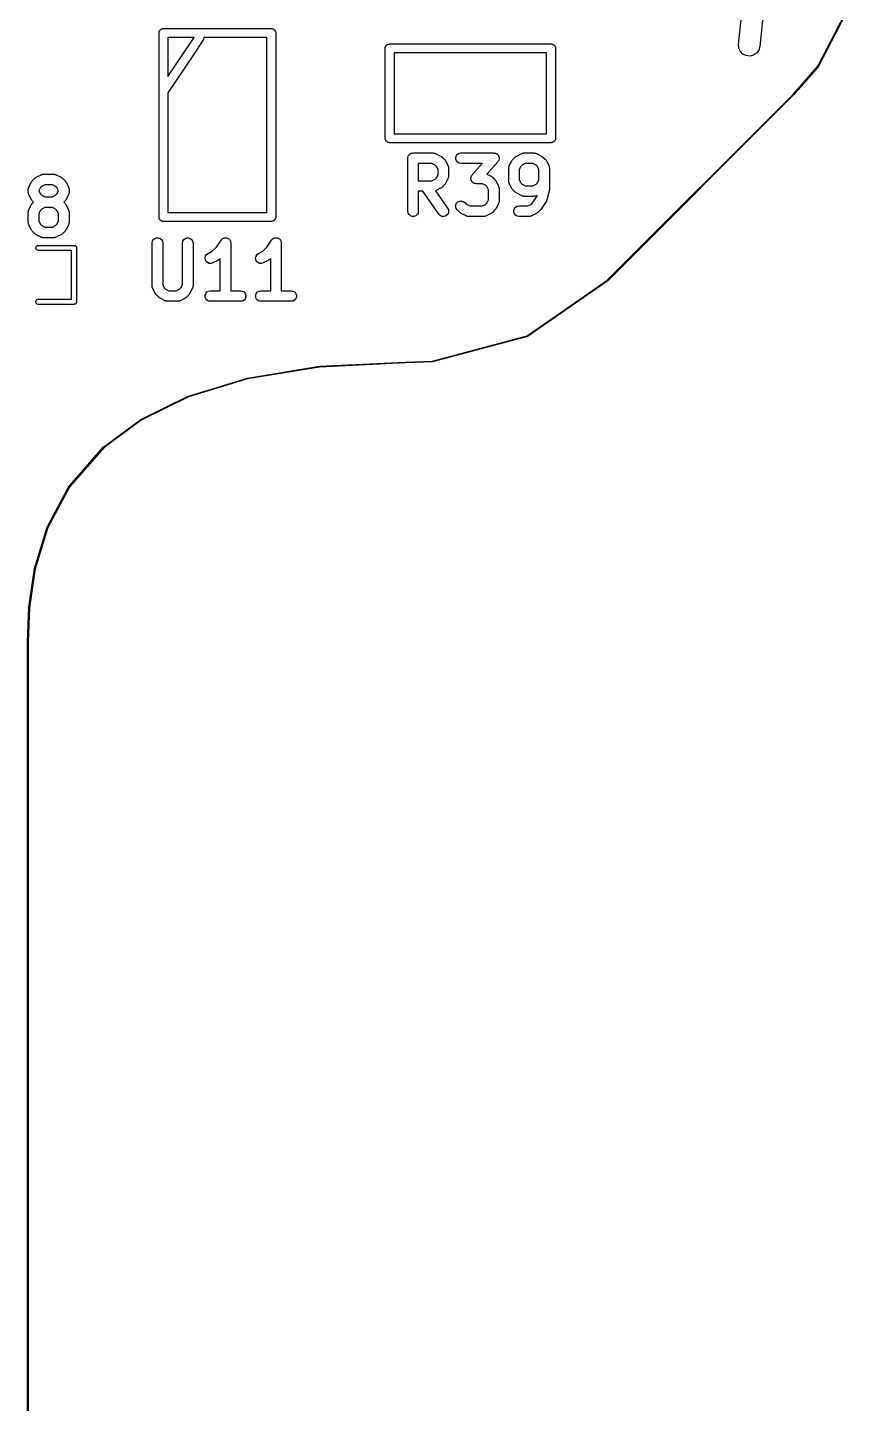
# Model space of a CAD drawing. Extents: x 69.6 to 139.6, y -158 to -61.
# Drawn here: x 127.58 to 139.41, y -115.81 to -96.34 of the extents above; entities that cross this region are included whole.
import ezdxf

# ---------------------------------------------------------------- set-up
doc = ezdxf.new("R2010")
doc.units = 0
doc.header["$MEASUREMENT"] = 0
doc.layers.add('BLACK', color=7, linetype='CONTINUOUS')

msp = doc.modelspace()

# ---------------------------------------------------------------- linework, layer by layer
at = {"layer": 'Black'}
for p, q in [((137.647, -96.5771), (137.84, -94.7373)), ((138.139, -94.7686), (137.945, -96.6085)), ((138.766, -96.8877), (139.405, -95.6557)), ((139.414, -95.6595), (138.775, -96.8929)), ((129.445, -96.4055), (129.447, -96.4002)), ((129.447, -96.4002), (129.448, -96.3948)), ((129.448, -96.3948), (129.451, -96.39)), ((129.451, -96.39), (129.453, -96.3847)), ((129.453, -96.3847), (129.457, -96.3805)), ((129.457, -96.3805), (129.459, -96.3757)), ((129.459, -96.3757), (129.464, -96.3721)), ((129.464, -96.3721), (129.467, -96.3679)), ((129.467, -96.3679), (129.472, -96.3651)), ((129.472, -96.3651), (129.476, -96.3615)), ((129.476, -96.3615), (129.481, -96.3596)), ((129.481, -96.3596), (129.486, -96.3568)), ((129.486, -96.3568), (129.492, -96.3559)), ((129.492, -96.3559), (129.497, -96.354)), ((129.497, -96.354), (129.503, -96.354)), ((129.503, -96.354), (129.508, -96.353)), ((129.508, -96.353), (131.032, -96.353)), ((131.032, -96.353), (131.037, -96.354)), ((131.037, -96.354), (131.043, -96.354)), ((131.043, -96.354), (131.048, -96.3559)), ((131.048, -96.3559), (131.054, -96.3568)), ((131.054, -96.3568), (131.059, -96.3596)), ((131.059, -96.3596), (131.064, -96.3615)), ((131.064, -96.3615), (131.068, -96.3651)), ((131.068, -96.3651), (131.073, -96.3679)), ((131.073, -96.3679), (131.076, -96.3721)), ((131.076, -96.3721), (131.081, -96.3757)), ((131.081, -96.3757), (131.083, -96.3805)), ((131.083, -96.3805), (131.087, -96.3847)), ((131.087, -96.3847), (131.089, -96.39)), ((131.089, -96.39), (131.092, -96.3948)), ((131.092, -96.3948), (131.093, -96.4002)), ((131.093, -96.4002), (131.095, -96.4055)), ((129.445, -96.411), (129.445, -96.4055)), ((129.445, -96.4165), (129.445, -96.411)), ((129.445, -99.02), (129.445, -96.4165)), ((129.571, -97.0323), (129.94, -96.48)), ((129.94, -96.48), (129.571, -96.48)), ((129.571, -96.48), (129.571, -97.0323)), ((130.069, -96.5152), (129.94, -96.709)), ((130.078, -96.495), (130.069, -96.5152)), ((130.079, -96.48), (130.078, -96.495)), ((130.969, -96.48), (130.079, -96.48)), ((130.969, -98.9565), (130.969, -96.48)), ((131.095, -96.4055), (131.095, -96.411)), ((131.095, -96.411), (131.095, -96.4165)), ((131.095, -96.4165), (131.095, -99.02)), ((132.652, -96.6033), (132.656, -96.599)), ((132.656, -96.599), (132.658, -96.5942)), ((132.658, -96.5942), (132.663, -96.5906)), ((132.663, -96.5906), (132.666, -96.5864)), ((132.666, -96.5864), (132.671, -96.5836)), ((132.671, -96.5836), (132.675, -96.58)), ((132.675, -96.58), (132.68, -96.5781)), ((132.68, -96.5781), (132.685, -96.5753)), ((132.685, -96.5753), (132.691, -96.5744)), ((132.691, -96.5744), (132.696, -96.5725)), ((132.696, -96.5725), (132.702, -96.5725)), ((132.702, -96.5725), (132.707, -96.5715)), ((132.707, -96.5715), (134.993, -96.5715)), ((134.993, -96.5715), (134.998, -96.5725)), ((134.998, -96.5725), (135.004, -96.5725)), ((135.004, -96.5725), (135.009, -96.5744)), ((135.009, -96.5744), (135.015, -96.5753)), ((135.015, -96.5753), (135.02, -96.5781)), ((135.02, -96.5781), (135.025, -96.58)), ((135.025, -96.58), (135.029, -96.5836)), ((135.029, -96.5836), (135.034, -96.5864)), ((135.034, -96.5864), (135.037, -96.5906)), ((135.037, -96.5906), (135.042, -96.5942)), ((135.042, -96.5942), (135.044, -96.599)), ((135.044, -96.599), (135.048, -96.6033)), ((137.65, -96.6291), (137.647, -96.5771)), ((129.94, -96.709), (129.571, -97.2612)), ((132.643, -96.635), (132.644, -96.6295)), ((132.643, -97.905), (132.643, -96.635)), ((132.644, -96.624), (132.646, -96.6187)), ((132.644, -96.6295), (132.644, -96.624)), ((132.646, -96.6187), (132.647, -96.6133)), ((132.647, -96.6133), (132.65, -96.6085)), ((132.65, -96.6085), (132.652, -96.6033)), ((134.929, -96.6985), (132.77, -96.6985)), ((132.77, -96.6985), (132.77, -97.8415)), ((134.929, -97.8415), (134.929, -96.6985)), ((135.048, -96.6033), (135.05, -96.6085)), ((135.05, -96.6085), (135.053, -96.6133)), ((135.053, -96.6133), (135.054, -96.6187)), ((135.054, -96.6187), (135.056, -96.624)), ((135.056, -96.624), (135.056, -96.6295)), ((135.056, -96.6295), (135.056, -96.635)), ((135.056, -96.635), (135.056, -97.905)), ((137.672, -96.6767), (137.65, -96.6291)), ((137.708, -96.7142), (137.672, -96.6767)), ((137.755, -96.737), (137.708, -96.7142)), ((137.806, -96.7425), (137.755, -96.737)), ((137.857, -96.7299), (137.806, -96.7425)), ((137.9, -96.7007), (137.857, -96.7299)), ((137.931, -96.6586), (137.9, -96.7007)), ((137.945, -96.6085), (137.931, -96.6586)), ((138.417, -97.2861), (138.766, -96.8877)), ((138.774, -96.8938), (138.425, -97.2928)), ((138.775, -96.8929), (138.774, -96.8933)), ((138.774, -96.8933), (138.774, -96.8938)), ((129.571, -97.2612), (129.571, -98.9565)), ((135.798, -99.9057), (138.417, -97.2861)), ((138.425, -97.293), (135.805, -99.9127)), ((138.425, -97.2928), (138.425, -97.2929)), ((138.425, -97.2929), (138.425, -97.293)), ((132.644, -97.9105), (132.643, -97.905)), ((132.644, -97.916), (132.644, -97.9105)), ((132.646, -97.9212), (132.644, -97.916)), ((132.647, -97.9267), (132.646, -97.9212)), ((132.65, -97.9315), (132.647, -97.9267)), ((132.652, -97.9367), (132.65, -97.9315)), ((132.656, -97.941), (132.652, -97.9367)), ((132.658, -97.9458), (132.656, -97.941)), ((132.663, -97.9494), (132.658, -97.9458)), ((132.666, -97.9536), (132.663, -97.9494)), ((132.671, -97.9564), (132.666, -97.9536)), ((132.675, -97.96), (132.671, -97.9564)), ((132.68, -97.9619), (132.675, -97.96)), ((132.685, -97.9647), (132.68, -97.9619)), ((132.77, -97.8415), (134.929, -97.8415)), ((135.02, -97.9619), (135.015, -97.9647)), ((135.025, -97.96), (135.02, -97.9619)), ((135.029, -97.9564), (135.025, -97.96)), ((135.034, -97.9536), (135.029, -97.9564)), ((135.037, -97.9494), (135.034, -97.9536)), ((135.042, -97.9458), (135.037, -97.9494)), ((135.044, -97.941), (135.042, -97.9458)), ((135.048, -97.9367), (135.044, -97.941)), ((135.05, -97.9315), (135.048, -97.9367)), ((135.053, -97.9267), (135.05, -97.9315)), ((135.054, -97.9212), (135.053, -97.9267)), ((135.056, -97.916), (135.054, -97.9212)), ((135.056, -97.905), (135.056, -97.9105)), ((135.056, -97.9105), (135.056, -97.916)), ((132.691, -97.9656), (132.685, -97.9647)), ((132.696, -97.9675), (132.691, -97.9656)), ((132.702, -97.9675), (132.696, -97.9675)), ((132.707, -97.9685), (132.702, -97.9675)), ((134.993, -97.9685), (132.707, -97.9685)), ((132.969, -98.1636), (132.972, -98.158)), ((132.972, -98.158), (132.974, -98.1518)), ((132.974, -98.1518), (132.979, -98.1468)), ((132.979, -98.1468), (132.982, -98.1411)), ((132.982, -98.1411), (132.987, -98.1369)), ((132.987, -98.1369), (132.991, -98.1318)), ((132.991, -98.1318), (132.997, -98.1286)), ((132.997, -98.1286), (133.002, -98.1243)), ((133.002, -98.1243), (133.008, -98.1221)), ((133.008, -98.1221), (133.014, -98.1188)), ((133.014, -98.1188), (133.02, -98.1177)), ((133.02, -98.1177), (133.026, -98.1154)), ((133.026, -98.1154), (133.033, -98.1154)), ((133.033, -98.1154), (133.039, -98.1143)), ((133.039, -98.1143), (133.325, -98.1143)), ((133.325, -98.1143), (133.329, -98.115)), ((133.329, -98.115), (133.334, -98.1148)), ((133.334, -98.1148), (133.342, -98.1173)), ((133.342, -98.1173), (133.351, -98.1188)), ((133.351, -98.1188), (133.354, -98.121)), ((133.354, -98.121), (133.359, -98.1222)), ((133.359, -98.1222), (133.43, -98.1579)), ((133.43, -98.1579), (133.44, -98.1651)), ((133.644, -98.1763), (133.653, -98.1518)), ((133.653, -98.1518), (133.67, -98.1318)), ((133.67, -98.1318), (133.692, -98.1188)), ((133.692, -98.1188), (133.718, -98.1143)), ((133.718, -98.1143), (134.182, -98.1143)), ((134.182, -98.1143), (134.189, -98.1156)), ((134.189, -98.1156), (134.197, -98.1157)), ((134.197, -98.1157), (134.202, -98.1178)), ((134.202, -98.1178), (134.208, -98.1188)), ((134.208, -98.1188), (134.214, -98.1225)), ((134.214, -98.1225), (134.221, -98.1251)), ((134.221, -98.1251), (134.225, -98.1289)), ((134.225, -98.1289), (134.23, -98.1318)), ((134.23, -98.1318), (134.235, -98.1374)), ((134.235, -98.1374), (134.241, -98.1423)), ((134.241, -98.1423), (134.243, -98.1474)), ((134.243, -98.1474), (134.247, -98.1518)), ((134.247, -98.1518), (134.25, -98.1587)), ((134.496, -98.1651), (134.506, -98.1579)), ((134.506, -98.1579), (134.577, -98.1222)), ((134.577, -98.1222), (134.581, -98.121)), ((134.581, -98.121), (134.585, -98.1188)), ((134.585, -98.1188), (134.594, -98.1173)), ((134.594, -98.1173), (134.602, -98.1148)), ((134.602, -98.1148), (134.606, -98.115)), ((134.606, -98.115), (134.611, -98.1143)), ((134.611, -98.1143), (134.754, -98.1143)), ((134.754, -98.1143), (134.758, -98.115)), ((134.758, -98.115), (134.762, -98.1148)), ((134.762, -98.1148), (134.771, -98.1173)), ((134.771, -98.1173), (134.779, -98.1188)), ((134.779, -98.1188), (134.783, -98.121)), ((134.783, -98.121), (134.787, -98.1222)), ((134.787, -98.1222), (134.859, -98.1579)), ((134.859, -98.1579), (134.868, -98.1651)), ((134.998, -97.9675), (134.993, -97.9685)), ((135.004, -97.9675), (134.998, -97.9675)), ((135.009, -97.9656), (135.004, -97.9675)), ((135.015, -97.9647), (135.009, -97.9656)), ((132.964, -98.1893), (132.965, -98.1828)), ((132.964, -98.9393), (132.964, -98.1893)), ((132.965, -98.1763), (132.968, -98.1701)), ((132.965, -98.1828), (132.965, -98.1763)), ((132.968, -98.1701), (132.969, -98.1636)), ((133.307, -98.2643), (133.114, -98.2643)), ((133.114, -98.2643), (133.114, -98.5071)), ((133.352, -98.2866), (133.307, -98.2643)), ((133.371, -98.3051), (133.352, -98.2866)), ((133.393, -98.3498), (133.371, -98.3051)), ((133.393, -98.4216), (133.393, -98.3498)), ((133.44, -98.1651), (133.449, -98.172)), ((133.449, -98.172), (133.485, -98.2077)), ((133.485, -98.2077), (133.492, -98.2175)), ((133.492, -98.2175), (133.499, -98.2272)), ((133.499, -98.2272), (133.535, -98.2986)), ((133.535, -98.2986), (133.536, -98.3027)), ((133.536, -98.3027), (133.538, -98.3065)), ((133.538, -98.3065), (133.54, -98.3151)), ((133.54, -98.3151), (133.542, -98.3236)), ((133.542, -98.3236), (133.542, -98.3279)), ((133.542, -98.3279), (133.543, -98.3321)), ((133.543, -98.3321), (133.543, -98.4393)), ((133.644, -98.2023), (133.644, -98.1763)), ((133.653, -98.2268), (133.644, -98.2023)), ((133.67, -98.2467), (133.653, -98.2268)), ((133.692, -98.2598), (133.67, -98.2467)), ((133.718, -98.2643), (133.692, -98.2598)), ((134.017, -98.2643), (133.718, -98.2643)), ((133.876, -98.4256), (134.017, -98.2643)), ((134.239, -98.2387), (134.085, -98.4141)), ((134.242, -98.2324), (134.239, -98.2387)), ((134.247, -98.2268), (134.242, -98.2324)), ((134.249, -98.2213), (134.247, -98.2268)), ((134.252, -98.2164), (134.249, -98.2213)), ((134.25, -98.1587), (134.253, -98.1651)), ((134.253, -98.2092), (134.252, -98.2164)), ((134.253, -98.1651), (134.254, -98.1708)), ((134.256, -98.2023), (134.253, -98.2092)), ((134.254, -98.1708), (134.256, -98.1763)), ((134.256, -98.1763), (134.256, -98.1836)), ((134.256, -98.1836), (134.257, -98.1908)), ((134.257, -98.1908), (134.256, -98.1965)), ((134.256, -98.1965), (134.256, -98.2023)), ((134.393, -98.3236), (134.396, -98.3151)), ((134.394, -98.3279), (134.393, -98.3236)), ((134.393, -98.3321), (134.394, -98.3279)), ((134.393, -98.5107), (134.393, -98.3321)), ((134.396, -98.3151), (134.397, -98.3065)), ((134.397, -98.3065), (134.4, -98.3027)), ((134.4, -98.3027), (134.401, -98.2986)), ((134.401, -98.2986), (134.436, -98.2272)), ((134.436, -98.2272), (134.444, -98.2175)), ((134.444, -98.2175), (134.451, -98.2077)), ((134.451, -98.2077), (134.486, -98.172)), ((134.486, -98.172), (134.496, -98.1651)), ((134.565, -98.3051), (134.543, -98.3498)), ((134.543, -98.3498), (134.543, -98.493)), ((134.584, -98.2866), (134.565, -98.3051)), ((134.628, -98.2643), (134.584, -98.2866)), ((134.736, -98.2643), (134.628, -98.2643)), ((134.781, -98.2866), (134.736, -98.2643)), ((134.799, -98.3051), (134.781, -98.2866)), ((134.821, -98.3498), (134.799, -98.3051)), ((134.821, -98.493), (134.821, -98.3498)), ((134.868, -98.1651), (134.878, -98.172)), ((134.878, -98.172), (134.914, -98.2077)), ((134.914, -98.2077), (134.921, -98.2175)), ((134.921, -98.2175), (134.928, -98.2272)), ((134.928, -98.2272), (134.964, -98.2986)), ((134.964, -98.2986), (134.965, -98.3027)), ((134.965, -98.3027), (134.967, -98.3065)), ((134.967, -98.3065), (134.968, -98.3151)), ((134.968, -98.3151), (134.971, -98.3236)), ((134.971, -98.3236), (134.971, -98.3279)), ((134.971, -98.3279), (134.971, -98.3321)), ((134.971, -98.3321), (134.971, -98.6179)), ((127.601, -98.5986), (127.636, -98.5272)), ((127.636, -98.5272), (127.644, -98.5175)), ((127.644, -98.5175), (127.651, -98.5077)), ((127.651, -98.5077), (127.686, -98.472)), ((127.686, -98.472), (127.696, -98.4651)), ((127.696, -98.4651), (127.706, -98.4579)), ((127.706, -98.4579), (127.777, -98.4222)), ((127.777, -98.4222), (127.781, -98.421)), ((127.781, -98.421), (127.785, -98.4188)), ((127.785, -98.4188), (127.794, -98.4173)), ((127.794, -98.4173), (127.802, -98.4148)), ((127.802, -98.4148), (127.806, -98.415)), ((127.806, -98.415), (127.811, -98.4143)), ((127.811, -98.4143), (127.954, -98.4143)), ((127.954, -98.4143), (127.958, -98.415)), ((127.958, -98.415), (127.962, -98.4148)), ((127.962, -98.4148), (127.971, -98.4173)), ((127.971, -98.4173), (127.979, -98.4188)), ((127.979, -98.4188), (127.983, -98.421)), ((127.983, -98.421), (127.987, -98.4222)), ((127.987, -98.4222), (128.059, -98.4579)), ((128.059, -98.4579), (128.068, -98.4651)), ((128.068, -98.4651), (128.078, -98.472)), ((128.078, -98.472), (128.114, -98.5077)), ((128.114, -98.5077), (128.121, -98.5175)), ((128.121, -98.5175), (128.128, -98.5272)), ((128.128, -98.5272), (128.164, -98.5986)), ((133.114, -98.5071), (133.307, -98.5071)), ((133.307, -98.5071), (133.352, -98.4848)), ((133.352, -98.4848), (133.371, -98.4663)), ((133.371, -98.4663), (133.393, -98.4216)), ((133.499, -98.5443), (133.492, -98.5539)), ((133.535, -98.4728), (133.499, -98.5443)), ((133.536, -98.4687), (133.535, -98.4728)), ((133.538, -98.4649), (133.536, -98.4687)), ((133.54, -98.4563), (133.538, -98.4649)), ((133.542, -98.4479), (133.54, -98.4563)), ((133.543, -98.4393), (133.542, -98.4435)), ((133.542, -98.4435), (133.542, -98.4479)), ((133.857, -98.4734), (133.858, -98.4678)), ((133.858, -98.4807), (133.857, -98.4734)), ((133.858, -98.462), (133.861, -98.4551)), ((133.858, -98.4678), (133.858, -98.462)), ((133.858, -98.488), (133.858, -98.4807)), ((133.86, -98.4935), (133.858, -98.488)), ((133.861, -98.4992), (133.86, -98.4935)), ((133.861, -98.4551), (133.862, -98.4479)), ((133.865, -98.5056), (133.861, -98.4992)), ((133.862, -98.4479), (133.865, -98.4429)), ((133.865, -98.4429), (133.867, -98.4375)), ((133.867, -98.5125), (133.865, -98.5056)), ((133.867, -98.4375), (133.872, -98.4319)), ((133.871, -98.5169), (133.867, -98.5125)), ((133.874, -98.522), (133.871, -98.5169)), ((133.872, -98.4319), (133.876, -98.4256)), ((133.879, -98.5268), (133.874, -98.522)), ((133.884, -98.5325), (133.879, -98.5268)), ((133.889, -98.5353), (133.884, -98.5325)), ((133.893, -98.5392), (133.889, -98.5353)), ((133.9, -98.5418), (133.893, -98.5392)), ((133.906, -98.5455), (133.9, -98.5418)), ((133.912, -98.5465), (133.906, -98.5455)), ((133.918, -98.5486), (133.912, -98.5465)), ((134.085, -98.4141), (134.144, -98.4436)), ((134.144, -98.4436), (134.154, -98.4508)), ((134.154, -98.4508), (134.164, -98.4577)), ((134.164, -98.4577), (134.199, -98.4934)), ((134.199, -98.4934), (134.206, -98.5032)), ((134.206, -98.5032), (134.214, -98.5129)), ((134.214, -98.5129), (134.249, -98.5843)), ((134.394, -98.515), (134.393, -98.5107)), ((134.393, -98.5193), (134.394, -98.515)), ((134.396, -98.5277), (134.393, -98.5193)), ((134.397, -98.5364), (134.396, -98.5277)), ((134.4, -98.5401), (134.397, -98.5364)), ((134.401, -98.5443), (134.4, -98.5401)), ((134.436, -98.6157), (134.401, -98.5443)), ((134.543, -98.493), (134.565, -98.5377)), ((134.565, -98.5377), (134.584, -98.5562)), ((134.781, -98.5562), (134.799, -98.5377)), ((134.799, -98.5377), (134.821, -98.493)), ((127.593, -98.6236), (127.596, -98.6151)), ((127.594, -98.6279), (127.593, -98.6236)), ((127.593, -98.6321), (127.594, -98.6279)), ((127.593, -98.6679), (127.593, -98.6321)), ((127.594, -98.6721), (127.593, -98.6679)), ((127.593, -98.6764), (127.594, -98.6721)), ((127.596, -98.6849), (127.593, -98.6764)), ((127.596, -98.6151), (127.597, -98.6065)), ((127.597, -98.6935), (127.596, -98.6849)), ((127.597, -98.6065), (127.6, -98.6027)), ((127.6, -98.6973), (127.597, -98.6935)), ((127.6, -98.6027), (127.601, -98.5986)), ((127.601, -98.7014), (127.6, -98.6973)), ((127.636, -98.7728), (127.601, -98.7014)), ((127.765, -98.6051), (127.743, -98.6498)), ((127.743, -98.6498), (127.743, -98.6502)), ((127.743, -98.6502), (127.765, -98.6949)), ((127.784, -98.5866), (127.765, -98.6051)), ((127.765, -98.6949), (127.784, -98.7134)), ((127.828, -98.5643), (127.784, -98.5866)), ((127.784, -98.7134), (127.828, -98.7357)), ((127.936, -98.5643), (127.828, -98.5643)), ((127.828, -98.7357), (127.936, -98.7357)), ((127.981, -98.5866), (127.936, -98.5643)), ((127.936, -98.7357), (127.981, -98.7134)), ((127.999, -98.6051), (127.981, -98.5866)), ((127.981, -98.7134), (127.999, -98.6949)), ((128.021, -98.6498), (127.999, -98.6051)), ((127.999, -98.6949), (128.021, -98.6502)), ((128.021, -98.6502), (128.021, -98.6498)), ((128.164, -98.7014), (128.128, -98.7728)), ((128.164, -98.5986), (128.165, -98.6027)), ((128.165, -98.6973), (128.164, -98.7014)), ((128.165, -98.6027), (128.167, -98.6065)), ((128.167, -98.6935), (128.165, -98.6973)), ((128.167, -98.6065), (128.168, -98.6151)), ((128.168, -98.6849), (128.167, -98.6935)), ((128.168, -98.6151), (128.171, -98.6236)), ((128.171, -98.6764), (128.168, -98.6849)), ((128.171, -98.6236), (128.171, -98.6279)), ((128.171, -98.6279), (128.171, -98.6321)), ((128.171, -98.6321), (128.171, -98.6679)), ((128.171, -98.6679), (128.171, -98.6721)), ((128.171, -98.6721), (128.171, -98.6764)), ((133.179, -98.6571), (133.114, -98.6571)), ((133.114, -98.6571), (133.114, -98.9393)), ((133.406, -98.9823), (133.179, -98.6571)), ((133.359, -98.6492), (133.357, -98.6498)), ((133.357, -98.6498), (133.529, -98.8963)), ((133.43, -98.6135), (133.359, -98.6492)), ((133.44, -98.6063), (133.43, -98.6135)), ((133.449, -98.5995), (133.44, -98.6063)), ((133.485, -98.5637), (133.449, -98.5995)), ((133.492, -98.5539), (133.485, -98.5637)), ((133.925, -98.5487), (133.918, -98.5486)), ((133.932, -98.55), (133.925, -98.5487)), ((134.022, -98.55), (133.932, -98.55)), ((134.066, -98.5724), (134.022, -98.55)), ((134.085, -98.5909), (134.066, -98.5724)), ((134.107, -98.6356), (134.085, -98.5909)), ((134.107, -98.7787), (134.107, -98.6356)), ((134.249, -98.5843), (134.25, -98.5885)), ((134.25, -98.5885), (134.253, -98.5922)), ((134.253, -98.5922), (134.254, -98.6009)), ((134.254, -98.6009), (134.257, -98.6093)), ((134.257, -98.6093), (134.256, -98.6136)), ((134.256, -98.6136), (134.257, -98.6179)), ((134.257, -98.6179), (134.257, -98.7964)), ((134.444, -98.6253), (134.436, -98.6157)), ((134.451, -98.6352), (134.444, -98.6253)), ((134.486, -98.6709), (134.451, -98.6352)), ((134.496, -98.6778), (134.486, -98.6709)), ((134.506, -98.6849), (134.496, -98.6778)), ((134.577, -98.7207), (134.506, -98.6849)), ((134.581, -98.7219), (134.577, -98.7207)), ((134.585, -98.724), (134.581, -98.7219)), ((134.584, -98.5562), (134.628, -98.5786)), ((134.594, -98.7256), (134.585, -98.724)), ((134.602, -98.7281), (134.594, -98.7256)), ((134.606, -98.7278), (134.602, -98.7281)), ((134.611, -98.7286), (134.606, -98.7278)), ((134.754, -98.7286), (134.611, -98.7286)), ((134.628, -98.5786), (134.736, -98.5786)), ((134.731, -98.8201), (134.791, -98.7299)), ((134.736, -98.5786), (134.781, -98.5562)), ((134.758, -98.7278), (134.754, -98.7286)), ((134.762, -98.7281), (134.758, -98.7278)), ((134.771, -98.7256), (134.762, -98.7281)), ((134.779, -98.724), (134.771, -98.7256)), ((134.783, -98.7219), (134.779, -98.724)), ((134.787, -98.7207), (134.783, -98.7219)), ((134.794, -98.717), (134.787, -98.7207)), ((134.791, -98.7299), (134.794, -98.717)), ((134.969, -98.636), (134.933, -98.7789)), ((134.97, -98.6269), (134.969, -98.636)), ((134.971, -98.6179), (134.97, -98.6269)), ((127.593, -98.945), (127.596, -98.9366)), ((127.596, -98.9366), (127.597, -98.9279)), ((127.597, -98.9279), (127.6, -98.9242)), ((127.6, -98.9242), (127.601, -98.92)), ((127.601, -98.92), (127.636, -98.8486)), ((127.644, -98.7825), (127.636, -98.7728)), ((127.636, -98.8486), (127.644, -98.8389)), ((127.651, -98.7923), (127.644, -98.7825)), ((127.644, -98.8389), (127.651, -98.8291)), ((127.669, -98.8107), (127.651, -98.7923)), ((127.651, -98.8291), (127.669, -98.8107)), ((127.765, -98.9266), (127.743, -98.9713)), ((127.784, -98.9081), (127.765, -98.9266)), ((127.828, -98.8857), (127.784, -98.9081)), ((127.936, -98.8857), (127.828, -98.8857)), ((127.981, -98.9081), (127.936, -98.8857)), ((127.999, -98.9266), (127.981, -98.9081)), ((128.021, -98.9713), (127.999, -98.9266)), ((128.114, -98.7923), (128.095, -98.8107)), ((128.095, -98.8107), (128.114, -98.8291)), ((128.121, -98.7825), (128.114, -98.7923)), ((128.114, -98.8291), (128.121, -98.8389)), ((128.128, -98.7728), (128.121, -98.7825)), ((128.121, -98.8389), (128.128, -98.8486)), ((128.128, -98.8486), (128.164, -98.92)), ((128.164, -98.92), (128.165, -98.9242)), ((128.165, -98.9242), (128.167, -98.9279)), ((128.167, -98.9279), (128.168, -98.9366)), ((128.168, -98.9366), (128.171, -98.945)), ((133.529, -98.8963), (133.54, -98.9199)), ((133.54, -98.9199), (133.543, -98.9458)), ((133.643, -98.8744), (133.645, -98.8484)), ((133.65, -98.8996), (133.643, -98.8744)), ((133.645, -98.8484), (133.656, -98.8248)), ((133.665, -98.9209), (133.65, -98.8996)), ((133.656, -98.8248), (133.675, -98.8064)), ((133.701, -98.9566), (133.665, -98.9209)), ((133.675, -98.8064), (133.698, -98.7954)), ((133.698, -98.7954), (133.724, -98.7931)), ((133.724, -98.7931), (133.75, -98.7999)), ((133.75, -98.7999), (133.771, -98.8148)), ((133.771, -98.8148), (133.798, -98.8419)), ((133.798, -98.8419), (133.843, -98.8643)), ((133.843, -98.8643), (134.022, -98.8643)), ((134.022, -98.8643), (134.066, -98.8419)), ((134.066, -98.8419), (134.085, -98.8234)), ((134.085, -98.8234), (134.107, -98.7787)), ((134.199, -98.9209), (134.164, -98.9566)), ((134.206, -98.9111), (134.199, -98.9209)), ((134.214, -98.9014), (134.206, -98.9111)), ((134.249, -98.83), (134.214, -98.9014)), ((134.25, -98.8258), (134.249, -98.83)), ((134.253, -98.8221), (134.25, -98.8258)), ((134.254, -98.8134), (134.253, -98.8221)), ((134.257, -98.805), (134.254, -98.8134)), ((134.257, -98.7964), (134.256, -98.8007)), ((134.256, -98.8007), (134.257, -98.805)), ((134.465, -98.9263), (134.474, -98.9018)), ((134.465, -98.9523), (134.465, -98.9263)), ((134.474, -98.9018), (134.491, -98.8818)), ((134.491, -98.8818), (134.514, -98.8688)), ((134.514, -98.8688), (134.539, -98.8643)), ((134.539, -98.8643), (134.664, -98.8643)), ((134.664, -98.8643), (134.709, -98.8419)), ((134.709, -98.8419), (134.731, -98.8201)), ((134.842, -98.9209), (134.821, -98.9418)), ((134.847, -98.9148), (134.842, -98.9209)), ((134.852, -98.9095), (134.847, -98.9148)), ((134.923, -98.8023), (134.852, -98.9095)), ((134.928, -98.7907), (134.923, -98.8023)), ((134.933, -98.7789), (134.928, -98.7907)), ((127.594, -98.9493), (127.593, -98.945)), ((127.593, -98.9536), (127.594, -98.9493)), ((127.593, -99.0964), (127.593, -98.9536)), ((127.594, -99.1007), (127.593, -99.0964)), ((127.593, -99.105), (127.594, -99.1007)), ((127.596, -99.1134), (127.593, -99.105)), ((127.597, -99.1221), (127.596, -99.1134)), ((127.6, -99.1258), (127.597, -99.1221)), ((127.601, -99.13), (127.6, -99.1258)), ((127.636, -99.2014), (127.601, -99.13)), ((127.743, -98.9713), (127.743, -99.0787)), ((127.743, -99.0787), (127.765, -99.1234)), ((127.765, -99.1234), (127.784, -99.1419)), ((127.981, -99.1419), (127.999, -99.1234)), ((127.999, -99.1234), (128.021, -99.0787)), ((128.021, -99.0787), (128.021, -98.9713)), ((128.164, -99.13), (128.128, -99.2014)), ((128.165, -99.1258), (128.164, -99.13)), ((128.167, -99.1221), (128.165, -99.1258)), ((128.168, -99.1134), (128.167, -99.1221)), ((128.171, -99.105), (128.168, -99.1134)), ((128.171, -98.945), (128.171, -98.9493)), ((128.171, -98.9493), (128.171, -98.9536)), ((128.171, -98.9536), (128.171, -99.0964)), ((128.171, -99.0964), (128.171, -99.1007)), ((128.171, -99.1007), (128.171, -99.105)), ((129.445, -99.0255), (129.445, -99.02)), ((129.445, -99.031), (129.445, -99.0255)), ((129.447, -99.0362), (129.445, -99.031)), ((129.448, -99.0417), (129.447, -99.0362)), ((129.451, -99.0465), (129.448, -99.0417)), ((129.453, -99.0517), (129.451, -99.0465)), ((129.457, -99.056), (129.453, -99.0517)), ((129.459, -99.0608), (129.457, -99.056)), ((129.464, -99.0644), (129.459, -99.0608)), ((129.467, -99.0686), (129.464, -99.0644)), ((129.472, -99.0714), (129.467, -99.0686)), ((129.476, -99.075), (129.472, -99.0714)), ((129.481, -99.0769), (129.476, -99.075)), ((129.486, -99.0797), (129.481, -99.0769)), ((129.492, -99.0806), (129.486, -99.0797)), ((129.497, -99.0825), (129.492, -99.0806)), ((129.503, -99.0825), (129.497, -99.0825)), ((129.508, -99.0835), (129.503, -99.0825)), ((131.032, -99.0835), (129.508, -99.0835)), ((129.571, -98.9565), (130.969, -98.9565)), ((131.037, -99.0825), (131.032, -99.0835)), ((131.043, -99.0825), (131.037, -99.0825)), ((131.048, -99.0806), (131.043, -99.0825)), ((131.054, -99.0797), (131.048, -99.0806)), ((131.059, -99.0769), (131.054, -99.0797)), ((131.064, -99.075), (131.059, -99.0769)), ((131.068, -99.0714), (131.064, -99.075)), ((131.073, -99.0686), (131.068, -99.0714)), ((131.076, -99.0644), (131.073, -99.0686)), ((131.081, -99.0608), (131.076, -99.0644)), ((131.083, -99.056), (131.081, -99.0608)), ((131.087, -99.0517), (131.083, -99.056)), ((131.089, -99.0465), (131.087, -99.0517)), ((131.092, -99.0417), (131.089, -99.0465)), ((131.093, -99.0362), (131.092, -99.0417)), ((131.095, -99.031), (131.093, -99.0362)), ((131.095, -99.02), (131.095, -99.0255)), ((131.095, -99.0255), (131.095, -99.031)), ((132.969, -98.9649), (132.964, -98.9393)), ((132.982, -98.9875), (132.969, -98.9649)), ((133.002, -99.0042), (132.982, -98.9875)), ((133.026, -99.0131), (133.002, -99.0042)), ((133.052, -99.0131), (133.026, -99.0131)), ((133.077, -99.0042), (133.052, -99.0131)), ((133.097, -98.9875), (133.077, -99.0042)), ((133.11, -98.9649), (133.097, -98.9875)), ((133.114, -98.9393), (133.11, -98.9649)), ((133.425, -99.0007), (133.406, -98.9823)), ((133.448, -99.0117), (133.425, -99.0007)), ((133.474, -99.014), (133.448, -99.0117)), ((133.5, -99.0073), (133.474, -99.014)), ((133.521, -98.9923), (133.5, -99.0073)), ((133.536, -98.971), (133.521, -98.9923)), ((133.543, -98.9458), (133.536, -98.971)), ((133.71, -98.9635), (133.701, -98.9566)), ((133.72, -98.9707), (133.71, -98.9635)), ((133.791, -99.0064), (133.72, -98.9707)), ((133.796, -99.0076), (133.791, -99.0064)), ((133.799, -99.0098), (133.796, -99.0076)), ((133.808, -99.0113), (133.799, -99.0098)), ((133.816, -99.0138), (133.808, -99.0113)), ((133.821, -99.0135), (133.816, -99.0138)), ((133.825, -99.0143), (133.821, -99.0135)), ((134.039, -99.0143), (133.825, -99.0143)), ((134.044, -99.0135), (134.039, -99.0143)), ((134.048, -99.0138), (134.044, -99.0135)), ((134.056, -99.0113), (134.048, -99.0138)), ((134.065, -99.0098), (134.056, -99.0113)), ((134.069, -99.0076), (134.065, -99.0098)), ((134.073, -99.0064), (134.069, -99.0076)), ((134.144, -98.9707), (134.073, -99.0064)), ((134.154, -98.9635), (134.144, -98.9707)), ((134.164, -98.9566), (134.154, -98.9635)), ((134.474, -98.9768), (134.465, -98.9523)), ((134.491, -98.9967), (134.474, -98.9768)), ((134.514, -99.0098), (134.491, -98.9967)), ((134.539, -99.0143), (134.514, -99.0098)), ((134.682, -99.0143), (134.539, -99.0143)), ((134.686, -99.0135), (134.682, -99.0143)), ((134.691, -99.0138), (134.686, -99.0135)), ((134.699, -99.0113), (134.691, -99.0138)), ((134.708, -99.0098), (134.699, -99.0113)), ((134.712, -99.0076), (134.708, -99.0098)), ((134.716, -99.0064), (134.712, -99.0076)), ((134.787, -98.9707), (134.716, -99.0064)), ((134.797, -98.9635), (134.787, -98.9707)), ((134.807, -98.9566), (134.797, -98.9635)), ((134.821, -98.9418), (134.807, -98.9566)), ((127.644, -99.2111), (127.636, -99.2014)), ((127.651, -99.2209), (127.644, -99.2111)), ((127.686, -99.2566), (127.651, -99.2209)), ((127.696, -99.2635), (127.686, -99.2566)), ((127.706, -99.2707), (127.696, -99.2635)), ((127.777, -99.3064), (127.706, -99.2707)), ((127.781, -99.3076), (127.777, -99.3064)), ((127.785, -99.3098), (127.781, -99.3076)), ((127.784, -99.1419), (127.828, -99.1643)), ((127.794, -99.3113), (127.785, -99.3098)), ((127.802, -99.3138), (127.794, -99.3113)), ((127.806, -99.3135), (127.802, -99.3138)), ((127.811, -99.3143), (127.806, -99.3135)), ((127.954, -99.3143), (127.811, -99.3143)), ((127.828, -99.1643), (127.936, -99.1643)), ((127.936, -99.1643), (127.981, -99.1419)), ((127.958, -99.3135), (127.954, -99.3143)), ((127.962, -99.3138), (127.958, -99.3135)), ((127.971, -99.3113), (127.962, -99.3138)), ((127.979, -99.3098), (127.971, -99.3113)), ((127.983, -99.3076), (127.979, -99.3098)), ((127.987, -99.3064), (127.983, -99.3076)), ((128.021, -99.2892), (127.987, -99.3064)), ((128.059, -99.2707), (128.021, -99.2892)), ((128.068, -99.2635), (128.059, -99.2707)), ((128.078, -99.2566), (128.068, -99.2635)), ((128.114, -99.2209), (128.078, -99.2566)), ((128.121, -99.2111), (128.114, -99.2209)), ((128.128, -99.2014), (128.121, -99.2111)), ((129.364, -99.3411), (129.384, -99.3243)), ((129.384, -99.3243), (129.408, -99.3154)), ((129.408, -99.3154), (129.434, -99.3154)), ((129.434, -99.3154), (129.459, -99.3243)), ((129.459, -99.3243), (129.479, -99.3411)), ((129.793, -99.3411), (129.812, -99.3243)), ((129.812, -99.3243), (129.837, -99.3154)), ((129.837, -99.3154), (129.863, -99.3154)), ((129.863, -99.3154), (129.887, -99.3243)), ((129.887, -99.3243), (129.907, -99.3411)), ((130.345, -99.327), (130.348, -99.3243)), ((130.348, -99.3243), (130.357, -99.3213)), ((130.357, -99.3213), (130.365, -99.3173)), ((130.365, -99.3173), (130.369, -99.3168)), ((130.369, -99.3168), (130.373, -99.3154)), ((130.373, -99.3154), (130.382, -99.3154)), ((130.382, -99.3154), (130.391, -99.3144)), ((130.391, -99.3144), (130.395, -99.3154)), ((130.395, -99.3154), (130.399, -99.3154)), ((130.399, -99.3154), (130.407, -99.3185)), ((130.407, -99.3185), (130.416, -99.3206)), ((130.416, -99.3206), (130.419, -99.3229)), ((130.419, -99.3229), (130.423, -99.3243)), ((130.423, -99.3243), (130.43, -99.3301)), ((131.059, -99.327), (131.062, -99.3243)), ((131.062, -99.3243), (131.071, -99.3213)), ((131.071, -99.3213), (131.079, -99.3173)), ((131.079, -99.3173), (131.083, -99.3168)), ((131.083, -99.3168), (131.087, -99.3154)), ((131.087, -99.3154), (131.096, -99.3154)), ((131.096, -99.3154), (131.105, -99.3144)), ((131.105, -99.3144), (131.109, -99.3154)), ((131.109, -99.3154), (131.113, -99.3154)), ((131.113, -99.3154), (131.121, -99.3185)), ((131.121, -99.3185), (131.13, -99.3206)), ((131.13, -99.3206), (131.134, -99.3229)), ((131.134, -99.3229), (131.137, -99.3243)), ((131.137, -99.3243), (131.144, -99.3301)), ((127.699, -99.4528), (127.703, -99.4412)), ((127.699, -99.4652), (127.699, -99.4528)), ((127.703, -99.4768), (127.699, -99.4652)), ((127.703, -99.4412), (127.711, -99.4318)), ((127.711, -99.4862), (127.703, -99.4768)), ((127.711, -99.4318), (127.722, -99.4256)), ((127.722, -99.4924), (127.711, -99.4862)), ((127.722, -99.4256), (127.734, -99.4234)), ((127.734, -99.4946), (127.722, -99.4924)), ((127.734, -99.4234), (128.242, -99.4234)), ((128.206, -99.4946), (127.734, -99.4946)), ((128.206, -100.185), (128.206, -99.4946)), ((128.242, -99.4234), (128.245, -99.424)), ((128.245, -99.424), (128.248, -99.424)), ((128.248, -99.424), (128.251, -99.425)), ((128.251, -99.425), (128.254, -99.4256)), ((128.254, -99.4256), (128.257, -99.4271)), ((128.257, -99.4271), (128.26, -99.4282)), ((128.26, -99.4282), (128.262, -99.4302)), ((128.262, -99.4302), (128.265, -99.4318)), ((128.265, -99.4318), (128.267, -99.4341)), ((128.267, -99.4341), (128.269, -99.4361)), ((128.269, -99.4361), (128.271, -99.4388)), ((128.271, -99.4388), (128.273, -99.4412)), ((128.273, -99.4412), (128.274, -99.4441)), ((128.274, -99.4441), (128.275, -99.4468)), ((128.275, -99.4468), (128.276, -99.4499)), ((128.276, -99.4499), (128.277, -99.4528)), ((128.277, -99.4528), (128.277, -99.4559)), ((128.277, -99.4559), (128.278, -99.459)), ((128.278, -99.459), (128.278, -100.221)), ((129.346, -99.3893), (129.351, -99.3636)), ((129.346, -99.9964), (129.346, -99.3893)), ((129.351, -99.3636), (129.364, -99.3411)), ((129.479, -99.3411), (129.492, -99.3636)), ((129.492, -99.3636), (129.496, -99.3893)), ((129.496, -99.3893), (129.496, -99.9787)), ((129.775, -99.3893), (129.78, -99.3636)), ((129.775, -99.9787), (129.775, -99.3893)), ((129.78, -99.3636), (129.793, -99.3411)), ((129.907, -99.3411), (129.92, -99.3636)), ((129.92, -99.3636), (129.925, -99.3893)), ((129.925, -99.3893), (129.925, -99.9964)), ((130.138, -99.5365), (130.198, -99.5062)), ((130.198, -99.5062), (130.256, -99.4486)), ((130.256, -99.4486), (130.323, -99.3477)), ((130.323, -99.3477), (130.326, -99.3447)), ((130.326, -99.3447), (130.328, -99.3411)), ((130.328, -99.3411), (130.335, -99.3353)), ((130.335, -99.3353), (130.341, -99.3288)), ((130.341, -99.3288), (130.345, -99.327)), ((130.43, -99.3301), (130.438, -99.3351)), ((130.438, -99.3351), (130.44, -99.3384)), ((130.44, -99.3384), (130.443, -99.3411)), ((130.443, -99.3411), (130.448, -99.3488)), ((130.448, -99.3488), (130.453, -99.356)), ((130.453, -99.356), (130.454, -99.36)), ((130.454, -99.36), (130.456, -99.3636)), ((130.456, -99.3636), (130.458, -99.3725)), ((130.458, -99.3725), (130.46, -99.381)), ((130.46, -99.381), (130.46, -99.3852)), ((130.46, -99.3852), (130.461, -99.3893)), ((130.461, -99.3893), (130.461, -100.064)), ((130.852, -99.5365), (130.913, -99.5062)), ((130.913, -99.5062), (130.97, -99.4486)), ((130.97, -99.4486), (131.038, -99.3477)), ((131.038, -99.3477), (131.04, -99.3447)), ((131.04, -99.3447), (131.043, -99.3411)), ((131.043, -99.3411), (131.049, -99.3353)), ((131.049, -99.3353), (131.056, -99.3288)), ((131.056, -99.3288), (131.059, -99.327)), ((131.144, -99.3301), (131.152, -99.3351)), ((131.152, -99.3351), (131.154, -99.3384)), ((131.154, -99.3384), (131.157, -99.3411)), ((131.157, -99.3411), (131.162, -99.3488)), ((131.162, -99.3488), (131.167, -99.356)), ((131.167, -99.356), (131.168, -99.36)), ((131.168, -99.36), (131.17, -99.3636)), ((131.17, -99.3636), (131.172, -99.3725)), ((131.172, -99.3725), (131.175, -99.381)), ((131.175, -99.381), (131.174, -99.3852)), ((131.174, -99.3852), (131.175, -99.3893)), ((131.175, -99.3893), (131.175, -100.064)), ((130.097, -99.5991), (130.103, -99.5737)), ((130.1, -99.625), (130.097, -99.5991)), ((130.111, -99.6483), (130.1, -99.625)), ((130.103, -99.5737), (130.117, -99.552)), ((130.13, -99.6662), (130.111, -99.6483)), ((130.117, -99.552), (130.138, -99.5365)), ((130.154, -99.6765), (130.13, -99.6662)), ((130.18, -99.6781), (130.154, -99.6765)), ((130.205, -99.6707), (130.18, -99.6781)), ((130.276, -99.6349), (130.205, -99.6707)), ((130.286, -99.6278), (130.276, -99.6349)), ((130.296, -99.6209), (130.286, -99.6278)), ((130.311, -99.6061), (130.296, -99.6209)), ((130.311, -100.064), (130.311, -99.6061)), ((130.811, -99.5991), (130.817, -99.5737)), ((130.814, -99.625), (130.811, -99.5991)), ((130.825, -99.6483), (130.814, -99.625)), ((130.817, -99.5737), (130.831, -99.552)), ((130.844, -99.6662), (130.825, -99.6483)), ((130.831, -99.552), (130.852, -99.5365)), ((130.868, -99.6765), (130.844, -99.6662)), ((130.894, -99.6781), (130.868, -99.6765)), ((130.919, -99.6707), (130.894, -99.6781)), ((130.991, -99.6349), (130.919, -99.6707)), ((131, -99.6278), (130.991, -99.6349)), ((131.01, -99.6209), (131, -99.6278)), ((131.025, -99.6061), (131.01, -99.6209)), ((131.025, -100.064), (131.025, -99.6061)), ((134.655, -100.704), (135.794, -99.9097)), ((135.794, -99.9097), (135.795, -99.909)), ((135.795, -99.909), (135.796, -99.9089)), ((135.796, -99.9088), (135.797, -99.9071)), ((135.796, -99.9089), (135.796, -99.9088)), ((135.797, -99.9071), (135.798, -99.9057)), ((129.347, -100.001), (129.346, -99.9964)), ((129.347, -100.005), (129.347, -100.001)), ((129.349, -100.013), (129.347, -100.005)), ((129.351, -100.022), (129.349, -100.013)), ((129.353, -100.026), (129.351, -100.022)), ((129.354, -100.03), (129.353, -100.026)), ((129.39, -100.101), (129.354, -100.03)), ((129.397, -100.111), (129.39, -100.101)), ((129.496, -99.9787), (129.519, -100.023)), ((129.519, -100.023), (129.537, -100.042)), ((129.537, -100.042), (129.582, -100.064)), ((129.582, -100.064), (129.689, -100.064)), ((129.689, -100.064), (129.734, -100.042)), ((129.734, -100.042), (129.753, -100.023)), ((129.753, -100.023), (129.775, -99.9787)), ((129.881, -100.101), (129.874, -100.111)), ((129.917, -100.03), (129.881, -100.101)), ((129.918, -100.026), (129.917, -100.03)), ((129.92, -100.022), (129.918, -100.026)), ((129.922, -100.013), (129.92, -100.022)), ((129.925, -100.005), (129.922, -100.013)), ((129.925, -99.9964), (129.924, -100.001)), ((129.924, -100.001), (129.925, -100.005)), ((130.098, -100.126), (130.106, -100.102)), ((130.106, -100.102), (130.123, -100.082)), ((130.123, -100.082), (130.146, -100.069)), ((130.146, -100.069), (130.171, -100.064)), ((130.171, -100.064), (130.311, -100.064)), ((130.461, -100.064), (130.6, -100.064)), ((130.6, -100.064), (130.626, -100.069)), ((130.626, -100.069), (130.648, -100.082)), ((130.648, -100.082), (130.665, -100.102)), ((130.665, -100.102), (130.674, -100.126)), ((130.812, -100.126), (130.821, -100.102)), ((130.821, -100.102), (130.838, -100.082)), ((130.838, -100.082), (130.86, -100.069)), ((130.86, -100.069), (130.886, -100.064)), ((130.886, -100.064), (131.025, -100.064)), ((131.175, -100.064), (131.314, -100.064)), ((131.314, -100.064), (131.34, -100.069)), ((131.34, -100.069), (131.362, -100.082)), ((131.362, -100.082), (131.379, -100.102)), ((131.379, -100.102), (131.388, -100.126)), ((135.8, -99.9179), (134.66, -100.713)), ((135.801, -99.9167), (135.8, -99.9179)), ((135.802, -99.9151), (135.801, -99.9167)), ((135.803, -99.9137), (135.802, -99.9142)), ((135.802, -99.9142), (135.802, -99.9142)), ((135.802, -99.9142), (135.802, -99.9151)), ((135.805, -99.9127), (135.803, -99.9137)), ((127.699, -100.215), (127.703, -100.203)), ((127.699, -100.227), (127.699, -100.215)), ((127.703, -100.239), (127.699, -100.227)), ((127.703, -100.203), (127.711, -100.194)), ((127.711, -100.248), (127.703, -100.239)), ((127.711, -100.194), (127.722, -100.188)), ((127.722, -100.254), (127.711, -100.248)), ((127.722, -100.188), (127.734, -100.185)), ((127.734, -100.257), (127.722, -100.254)), ((127.734, -100.185), (128.206, -100.185)), ((128.242, -100.257), (127.734, -100.257)), ((128.245, -100.256), (128.242, -100.257)), ((128.248, -100.256), (128.245, -100.256)), ((128.251, -100.255), (128.248, -100.256)), ((128.254, -100.254), (128.251, -100.255)), ((128.257, -100.253), (128.254, -100.254)), ((128.26, -100.252), (128.257, -100.253)), ((128.262, -100.25), (128.26, -100.252)), ((128.265, -100.248), (128.262, -100.25)), ((128.267, -100.246), (128.265, -100.248)), ((128.269, -100.244), (128.267, -100.246)), ((128.271, -100.241), (128.269, -100.244)), ((128.273, -100.239), (128.271, -100.241)), ((128.274, -100.236), (128.273, -100.239)), ((128.275, -100.233), (128.274, -100.236)), ((128.276, -100.23), (128.275, -100.233)), ((128.277, -100.227), (128.276, -100.23)), ((128.278, -100.221), (128.277, -100.224)), ((128.277, -100.224), (128.277, -100.227)), ((129.404, -100.121), (129.397, -100.111)), ((129.44, -100.157), (129.404, -100.121)), ((129.45, -100.163), (129.44, -100.157)), ((129.459, -100.171), (129.45, -100.163)), ((129.531, -100.206), (129.459, -100.171)), ((129.535, -100.208), (129.531, -100.206)), ((129.539, -100.21), (129.535, -100.208)), ((129.547, -100.211), (129.539, -100.21)), ((129.556, -100.214), (129.547, -100.211)), ((129.56, -100.214), (129.556, -100.214)), ((129.564, -100.214), (129.56, -100.214)), ((129.707, -100.214), (129.564, -100.214)), ((129.711, -100.214), (129.707, -100.214)), ((129.716, -100.214), (129.711, -100.214)), ((129.724, -100.211), (129.716, -100.214)), ((129.733, -100.21), (129.724, -100.211)), ((129.737, -100.208), (129.733, -100.21)), ((129.741, -100.206), (129.737, -100.208)), ((129.812, -100.171), (129.741, -100.206)), ((129.822, -100.164), (129.812, -100.171)), ((129.832, -100.157), (129.822, -100.164)), ((129.867, -100.121), (129.832, -100.157)), ((129.874, -100.111), (129.867, -100.121)), ((130.098, -100.152), (130.098, -100.126)), ((130.106, -100.177), (130.098, -100.152)), ((130.123, -100.197), (130.106, -100.177)), ((130.146, -100.21), (130.123, -100.197)), ((130.171, -100.214), (130.146, -100.21)), ((130.6, -100.214), (130.171, -100.214)), ((130.626, -100.21), (130.6, -100.214)), ((130.648, -100.197), (130.626, -100.21)), ((130.665, -100.177), (130.648, -100.197)), ((130.674, -100.152), (130.665, -100.177)), ((130.674, -100.126), (130.674, -100.152)), ((130.812, -100.152), (130.812, -100.126)), ((130.821, -100.177), (130.812, -100.152)), ((130.838, -100.197), (130.821, -100.177)), ((130.86, -100.21), (130.838, -100.197)), ((130.886, -100.214), (130.86, -100.21)), ((131.314, -100.214), (130.886, -100.214)), ((131.34, -100.21), (131.314, -100.214)), ((131.362, -100.197), (131.34, -100.21)), ((131.379, -100.177), (131.362, -100.197)), ((131.388, -100.152), (131.379, -100.177)), ((131.388, -100.126), (131.388, -100.152)), ((133.314, -101.061), (134.655, -100.704)), ((134.659, -100.714), (133.316, -101.071)), ((134.66, -100.713), (134.659, -100.714)), ((131.714, -101.134), (132.931, -101.076)), ((132.931, -101.076), (133.314, -101.061)), ((132.931, -101.076), (132.931, -101.076)), ((132.931, -101.076), (132.931, -101.076)), ((133.315, -101.071), (132.932, -101.086)), ((133.316, -101.071), (133.315, -101.071)), ((133.316, -101.071), (133.316, -101.071)), ((130.696, -101.3), (131.713, -101.134)), ((131.715, -101.144), (130.698, -101.31)), ((131.713, -101.134), (131.714, -101.134)), ((131.714, -101.134), (131.714, -101.134)), ((132.932, -101.086), (131.715, -101.144)), ((132.932, -101.086), (132.932, -101.086)), ((132.932, -101.086), (132.932, -101.086)), ((129.859, -101.556), (130.695, -101.3)), ((130.698, -101.31), (129.862, -101.566)), ((130.695, -101.3), (130.695, -101.3)), ((130.695, -101.3), (130.696, -101.3)), ((129.187, -101.886), (129.858, -101.556)), ((129.862, -101.566), (129.192, -101.895)), ((129.858, -101.556), (129.859, -101.556)), ((129.859, -101.556), (129.859, -101.556)), ((128.661, -102.275), (129.186, -101.887)), ((129.192, -101.895), (128.667, -102.282)), ((129.186, -101.887), (129.187, -101.886)), ((129.186, -101.887), (129.186, -101.887)), ((128.175, -102.827), (128.66, -102.275)), ((128.667, -102.282), (128.183, -102.833)), ((128.66, -102.275), (128.66, -102.275)), ((128.66, -102.275), (128.661, -102.275)), ((127.861, -103.412), (128.174, -102.828)), ((128.174, -102.828), (128.175, -102.827)), ((128.175, -102.827), (128.175, -102.827)), ((128.183, -102.833), (127.87, -103.417)), ((127.682, -103.998), (127.861, -103.413)), ((127.861, -103.413), (127.861, -103.412)), ((127.861, -103.413), (127.861, -103.413)), ((127.87, -103.417), (127.692, -104)), ((127.602, -104.549), (127.682, -103.998)), ((127.692, -104), (127.612, -104.55)), ((127.682, -103.998), (127.682, -103.998)), ((127.682, -103.998), (127.682, -103.998)), ((127.583, -105.032), (127.602, -104.549)), ((127.612, -104.55), (127.593, -105.032)), ((127.602, -104.549), (127.602, -104.549)), ((127.602, -104.549), (127.602, -104.549)), ((127.583, -145.032), (127.583, -105.032)), ((127.583, -105.032), (127.583, -105.032)), ((127.583, -105.032), (127.583, -105.032)), ((127.593, -105.032), (127.593, -145.032))]:
    msp.add_line(p, q, dxfattribs=at)

doc.saveas('drawing.dxf')
